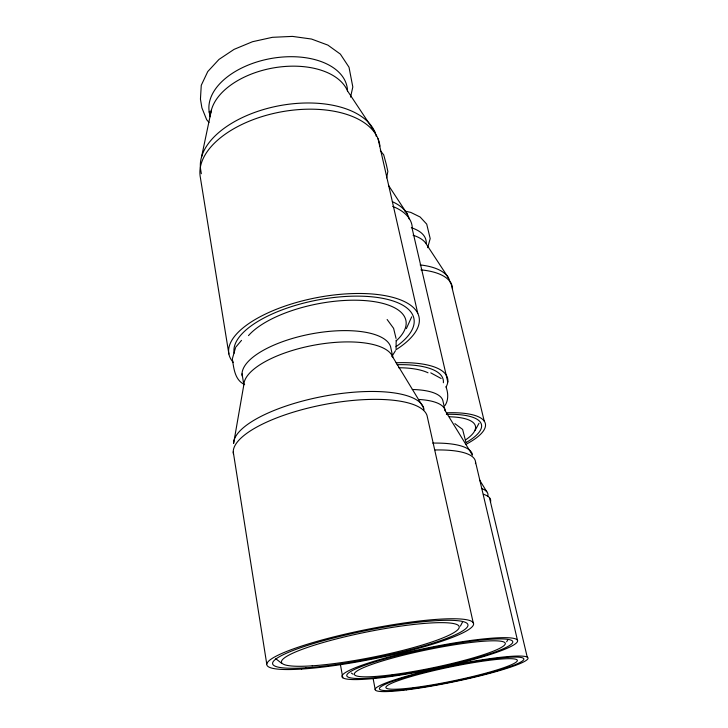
<?xml version="1.0" encoding="UTF-8"?>
<svg xmlns="http://www.w3.org/2000/svg" width="728" height="728" viewBox="0 0 728 728"><rect width="100%" height="100%" fill="white"/><g stroke="black" fill="none" stroke-linecap="round" stroke-linejoin="round"><path stroke-width="1.09" d="M396.05 348.494L396.178 340.149M232.369 358.731L235.453 347.966M242.042 373.828L243.844 384.757L233.615 443.398A96.778 31.386 -10.8 0 1 327.227 395.623A96.778 31.386 -10.8 0 1 424.033 409.846M201.51 157.093L211.466 109.764M386.614 177.896L387.851 171.444L386.286 164.364L383.702 154.827L380.334 150.641M350.55 97.133L352.816 86.96L349.003 67.203L340.358 54.109L327.873 45.109L311.493 39.039L292.465 36.4L272.418 37.319L252.516 41.714L234.079 49.367L218.982 59.423L207.762 71.562L201.265 85.285L200.446 99.117L201.893 107.835L206.679 119.72L209 122.404M427.654 247.675L430.193 238.593L426.717 224.133L420.12 216.999L410.729 212.385L404.914 211.12M411.693 316.835L406.351 328.647M462.608 621.867L460.405 626.116M479.006 423.286L474.993 430.576M235.736 347.192L241.514 340.376M391.819 356.593L395.368 350.86M506.615 641.787L507.789 640.012M445.008 405.496C448.675 400.091 448.248 392.683 445.955 386.823M430.767 372.854L441.15 378.505M454.891 423.614L462.617 429.411L465.847 442.042M351.324 673.082L353.089 674.228M281.427 663.144L275.757 658.694M244.663 384.602C234.907 380.189 233.861 368.768 232.441 359.577M387.132 319.51L393.593 328.328L396.05 338.438M375.011 132.332L347.52 90.909A70.279 41.423 -10.4 0 0 274.82 67.686A70.279 41.423 -10.4 0 0 210.738 113.149M388.506 185.376L407.18 213.859M448.484 277.923L426.499 244.39A53.79 24.361 -12.5 0 0 413.076 235.253M412.266 389.498A65.229 21.358 -11.7 0 1 442.997 401.246L445.154 410.674L472.454 455.137A83.147 23.214 -11.7 0 0 432.751 443.097M479.679 480.161L486.75 491.682M242.196 375.985A75.676 28.683 -10.7 0 1 309.327 334.298A75.676 28.683 -10.7 0 1 390.536 346.492L392.856 357.248L423.605 407.844M450.932 283.065L484.247 421.203M489.462 497.67L527.209 657.011M475.502 461.871L517.599 640.858A89.644 10.929 -11.6 0 1 385.294 677.231A89.644 10.929 -11.6 0 1 386.413 657.684A89.644 10.929 -11.6 0 1 517.599 640.858M447.775 381.927L412.285 229.102A79.024 37.483 -11.5 0 0 392.701 206.406M378.041 138.73L417.781 313.422M473.309 623.15L427.036 415.551A98.708 31.34 -10.8 0 0 322.486 404.877A98.708 31.34 -10.8 0 0 233.451 453.944M373.118 678.496L375.22 689.634M340.386 664.382L342.797 677.786M209.2 111.703L210.055 116.817M201.328 173.728L200.782 170.379A89.417 49.267 -10.5 0 1 278.487 105.879A89.417 49.267 -10.5 0 1 376.34 136.464M228.883 353.99L200.364 177.505A91.182 49.722 -10.5 0 1 282.637 111.612A91.182 49.722 -10.5 0 1 379.943 146.119M233.251 451.888L266.73 663.9M446.446 412.812A72.682 21.895 -12.2 0 1 466.093 444.262M420.93 269.87A69.442 28.965 -12.4 0 1 452.516 289.398M446.382 414.341A68.696 20.693 -12.2 0 1 466.193 442.497M411.329 227.737A53.654 24.634 -12.5 0 1 426.226 243.279M449.513 416.78A62.49 18.819 -12.2 0 1 465.511 439.93M420.147 264.919A68.141 28.738 -12.4 0 1 449.913 282.027M233.242 362.307A96.851 38.639 -10.9 0 1 343.143 294.094A96.851 38.639 -10.9 0 1 395.777 349.886M234.17 353.144A91.528 36.509 -10.9 0 1 349.467 296.278A91.528 36.509 -10.9 0 1 396.05 346.655M209.637 113.841A70.052 41.824 -10.3 0 1 272.909 58.185A70.052 41.824 -10.3 0 1 347.529 91.428M248.485 335.626A83.247 33.188 -10.9 0 1 359.441 300.291A83.247 33.188 -10.9 0 1 396.341 340.777M396.05 362.772A83.247 28.683 -11.6 0 1 446.146 386.905M397.015 364.692A78.679 27.1 -11.6 0 1 443.352 382.755M392.346 201.674A77.523 37.174 -11.5 0 1 409.172 218.992M398.626 367.74A71.572 24.643 -11.6 0 1 428.019 372.791M435.162 449.977A84.767 23.169 -11.7 0 1 475.448 463.636M418.937 399.472A65.429 20.903 -11.7 0 1 445.154 410.674M243.844 384.757A75.949 28.101 -10.7 0 1 314.287 345.136A75.949 28.101 -10.7 0 1 392.856 357.248M483.41 494.276A74.329 17.8 -11.9 0 1 490.463 502.22M481.918 488.661A72.927 17.854 -11.9 0 1 487.769 496.241M388.042 676.257A84.721 10.329 -11.6 0 0 512.785 641.878A84.721 10.329 -11.6 0 0 388.515 657.903A84.721 10.329 -11.6 0 0 388.042 676.257M392.246 674.729A77.068 9.391 -11.6 0 0 505.305 643.461A77.068 9.391 -11.6 0 0 391.855 658.212A77.068 9.391 -11.6 0 0 392.246 674.729M301.656 669.059A105.396 15.07 -11.3 0 0 471.444 627.481A105.396 15.07 -11.3 0 0 337.173 636.054A105.396 15.07 -11.3 0 0 301.656 669.059M305.824 667.794A99.6 14.242 -11.3 0 0 466.02 628.446A99.6 14.242 -11.3 0 0 338.629 636.736A99.6 14.242 -11.3 0 0 305.824 667.794M312.221 665.82A90.581 12.94 -11.3 0 0 457.557 629.957A90.581 12.94 -11.3 0 0 340.977 637.764A90.581 12.94 -11.3 0 0 312.221 665.82M409.072 689.043A73.774 7.826 -11.7 0 0 523.496 659.968A73.774 7.826 -11.7 0 0 422.404 672.554A73.774 7.826 -11.7 0 0 409.072 689.043M406.388 689.898A78.051 8.281 -11.7 0 0 527.636 659.14A78.051 8.281 -11.7 0 0 420.948 672.354A78.051 8.281 -11.7 0 0 406.388 689.898M413.213 687.714A67.112 7.116 -11.7 0 0 517.044 661.261A67.112 7.116 -11.7 0 0 424.715 672.836A67.112 7.116 -11.7 0 0 413.213 687.714"/></g></svg>
